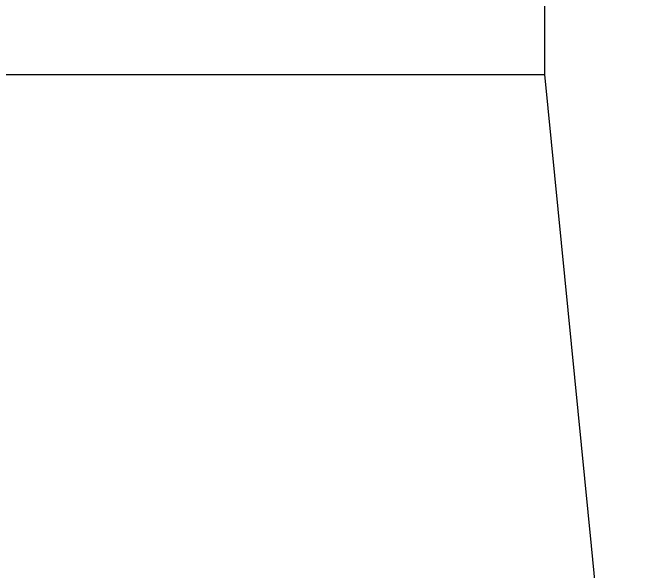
# Model space of a CAD drawing. Header units: millimetres. Extents: x 0 to 279, y 0 to 216.
# Drawn here: x 236.737491 to 236.7377802, y 89.4995297 to 89.4997903 of the extents above; entities that cross this region are included whole.
import ezdxf

# ---------------------------------------------------------------- set-up
doc = ezdxf.new("R2010")
doc.units = ezdxf.units.MM
doc.layers.add('TITLE_BLOCK_TEXT', color=8, linetype='Continuous')

msp = doc.modelspace()

# ---------------------------------------------------------------- hatches: boundary and pattern name
at = {"layer": 'TITLE_BLOCK_TEXT', "linetype": 'Continuous', "lineweight": 18}
h = msp.add_hatch(dxfattribs=at)
h.set_pattern_fill('ANSI32', color=256, style=0)
edge = h.paths.add_edge_path(flags=0)
edge.add_line((236.73773879, 89.83309461), (236.73773879, 89.49976128))
edge.add_spline(control_points=[(236.73773879, 89.49976128), (236.73773879, 89.45094574), (236.77225659, 89.41642794), (236.82107212, 89.41642794)], knot_values=[0, 0, 0, 0, 0.873717, 0.873717, 0.873717, 0.873717], weights=[0.497252, 0.400158, 0.400158, 0.497252], degree=3, periodic=0)
edge.add_line((236.82107194, 89.41642794), (236.90440546, 89.41642794))
edge.add_line((236.90440546, 89.41642794), (236.90440546, 89.74976128))
edge.add_line((236.90440546, 89.74976128), (237.23773879, 89.74976128))
edge.add_line((237.23773879, 89.74976128), (237.23773879, 89.41642794))
edge.add_line((237.23773879, 89.41642794), (237.32107426, 89.41642794))
edge.add_spline(control_points=[(237.32107426, 89.41642794), (237.36988766, 89.41642794), (237.40440546, 89.45094574), (237.40440546, 89.49976128)], knot_values=[0, 0, 0, 0, 0.873717, 0.873717, 0.873717, 0.873717], weights=[0.497252, 0.400158, 0.400158, 0.497252], degree=3, periodic=0)
edge.add_line((237.40440546, 89.49976128), (237.40440546, 89.83309461))
edge.add_spline(control_points=[(237.40440546, 89.83309461), (237.40440546, 89.88191015), (237.36988766, 89.91642794), (237.32107212, 89.91642794)], knot_values=[0.063141, 0.063141, 0.063141, 0.063141, 0.936859, 0.936859, 0.936859, 0.936859], weights=[0.497252, 0.400158, 0.400158, 0.497252], degree=3, periodic=0)
edge.add_line((237.32107223, 89.91642794), (236.82107397, 89.91642794))
edge.add_spline(control_points=[(236.82107397, 89.91642794), (236.77225659, 89.91642794), (236.73773879, 89.88191015), (236.73773879, 89.83309461)], knot_values=[0.063141, 0.063141, 0.063141, 0.063141, 0.936859, 0.936859, 0.936859, 0.936859], weights=[0.497252, 0.400158, 0.400158, 0.497252], degree=3, periodic=0)

# ---------------------------------------------------------------- linework, layer by layer
at = {"color": 7, "linetype": 'Continuous', "lineweight": 25}
msp.add_line((236.73773879, 89.83309461), (236.73773879, 89.49976128), dxfattribs=at)
at = {"color": 8, "linetype": 'Continuous', "lineweight": 25}
msp.add_line((236.67940546, 89.49976128), (236.73773879, 89.49976128), dxfattribs=at)
at = {"color": 7, "linetype": 'Continuous', "lineweight": 25}
msp.add_open_spline([(236.73773879, 89.49976128), (236.73866, 89.49039261), (236.74050241, 89.47165529), (236.75486989, 89.44668242), (236.77601546, 89.42783628), (236.79944653, 89.4178505), (236.81492889, 89.41683205), (236.82107212, 89.41642794)], degree=3, knots=[0, 0, 0, 0, 0.214694, 0.429388, 0.644082, 0.858775, 1, 1, 1, 1], dxfattribs=at)

doc.saveas('drawing.dxf')
